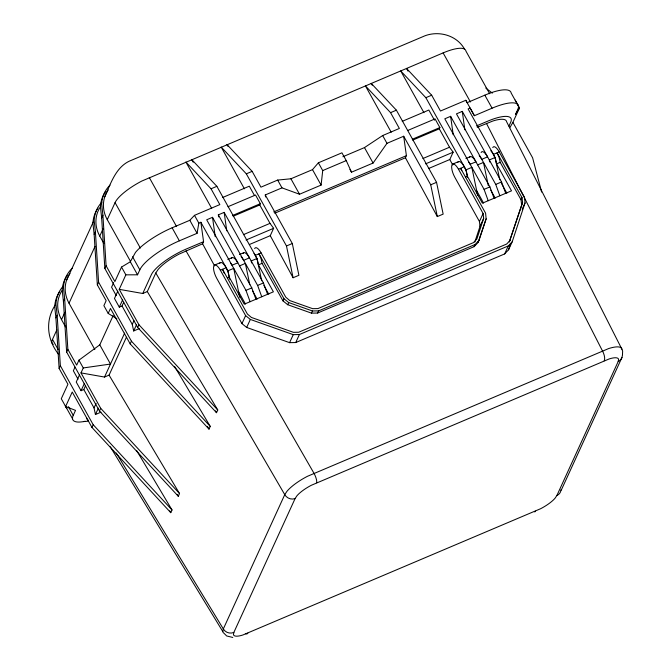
<?xml version="1.0" encoding="UTF-8"?>
<svg xmlns="http://www.w3.org/2000/svg" width="671" height="671" viewBox="0 0 671 671"><rect width="100%" height="100%" fill="white"/><g stroke="black" fill="none" stroke-linecap="round" stroke-linejoin="round"><path stroke-width="1.01" d="M227.997 146.387L226.991 144.567L252.145 171.357L260.944 187.167L277.66 180.071L281.988 187.855L299.526 194.246L321.107 185.087L322.717 170.577L318.389 162.801L341.925 152.82L346.253 160.595L351.495 172.195L373.084 163.045L386.982 143.326L403.69 136.238L430.723 184.802L437.324 216.582L443.154 214.108L436.553 182.327L396.393 110.178L371.231 83.389L372.246 85.209M194.506 215.341L189.826 220.281L172.12 227.796A37.685 10.577 -29.1 0 0 135.492 252.397L130.3 261.782L121.526 267.066L125.854 274.842L137.547 274.808L139.828 269.817A37.685 10.577 -29.1 0 1 179.375 240.822L197.073 233.307L198.834 223.124L194.506 215.341L219.836 204.596L211.038 188.794L185.884 162.005L211.675 208.346M622.47 354.951L622.638 351.067L621.925 349.239L506.597 121.711A28.383 7.968 -29.1 0 0 492.933 120.99L477.232 127.322M232.787 637.45L226.672 635.957L223.955 633.214A27.486 7.716 -29.1 0 1 222.797 631.554L223.326 628.928L284.756 494.644L286.97 491.298A27.486 7.716 -29.1 0 1 307.36 476.343L608.698 348.543A27.486 7.716 -29.1 0 1 621.925 349.239M556.947 495.391L618.184 361.526L618.603 359.438A19.576 5.494 -29.1 0 0 609.176 358.943L311.378 485.25A19.576 5.494 -29.1 0 0 296.859 495.894L295.106 498.553L233.86 632.418L233.449 634.506A19.576 5.494 -29.1 0 0 242.868 635.001L540.667 508.702A19.576 5.494 -29.1 0 0 555.185 498.05L556.947 495.391A7.851 6.844 29.4 0 0 560.906 489.788M474.8 242.13L480.017 226.337L483.682 218.327L483.112 213.495L458.461 169.218A9.956 3.405 67 0 0 451.986 164.873A9.956 3.405 67 0 0 454.795 177.228L479.438 221.514L480.017 226.337M483.682 218.327L476.838 239.052L473.491 242.608L317.937 308.585L312.661 308.677L289.763 300.566L285.771 297.186L261.128 252.908A9.956 3.405 67 0 0 254.653 248.572M486.139 218.821L479.027 240.352L475.135 244.487L318.616 310.874L312.485 310.983L288.698 302.562L283.967 298.721L258.972 253.823L261.053 258.528L262.084 263.334L282.977 300.876L287.708 304.718L311.495 313.139L317.626 313.03L474.145 246.643L478.037 242.508L486.139 218.821L485.603 213.202L460.616 168.304L461.757 170.602M509.356 241.661L522.583 202.441L522.013 197.609L497.085 152.837L499.165 157.542L500.197 162.348L521.023 199.765L521.602 204.596M509.364 241.912L522.583 202.441M492.766 147.578A9.956 3.405 67 0 1 499.241 151.923L524.512 197.316L525.041 202.936L512.208 241.778L508.316 245.921L299.392 334.527L293.261 334.644L250.342 319.438L245.611 315.596L220.348 270.203A9.956 3.405 67 0 0 213.873 265.867A9.956 3.405 67 0 0 216.683 278.222L241.946 323.615L246.676 327.448L289.595 342.655L295.726 342.546L504.651 253.932L508.543 249.797L510.472 243.967M55.223 305.095C44.949 320.621 47.129 339.769 58.478 354.187M66.538 280.369L93.412 221.631M104.768 196.813C110.858 183.3 116.1 165.963 131.491 160.252L422.587 36.796C437.165 29.893 456.473 34.649 464.542 49.109M72.56 418.821L61.279 398.75L67.914 384.257L59.115 368.446L55.919 317.903L57.161 315.194L55.953 304.173A34.38 30.832 24.6 0 1 63.527 285.854M126.408 337.228L109.071 375.123L179.526 493.546L178.293 496.255L99.467 411.021L66.63 352.023L63.435 301.48L64.676 298.771L63.468 287.758A34.38 30.832 24.6 0 1 72.502 267.989M116.838 318.733L108.207 313.424L103.879 305.649L106.144 300.7L97.345 284.89L94.15 234.347L95.391 231.629L94.183 220.616A34.38 30.832 24.6 0 1 101.757 202.298M198.834 223.124L200.864 222.26L203.573 241.686L202.6 243.799L179.149 254.074A28.383 7.968 -29.1 0 0 158.088 269.516L155.798 272.98L147.293 291.566L217.756 409.989L216.515 412.699L137.689 327.465L104.852 268.467L101.665 217.924L102.906 215.206L101.698 204.194A34.38 30.832 24.6 0 1 109.985 185.137M53.269 344.34A32.611 9.151 -29.1 0 1 52.497 339.383L56.825 329.914M65.573 326.903L61.531 319.631L64.877 312.325M94.837 349.557L69.038 303.217L95.047 246.366M103.804 243.338L99.761 236.075L103.099 228.761M130.535 261.455L107.268 219.652L115.068 202.617A32.611 9.151 -29.1 0 1 141.774 181.069L443.12 52.9A32.611 9.151 -29.1 0 1 465.917 51.08L489.687 93.781M59.115 368.446L60.356 365.737L57.161 315.194M66.63 352.023L67.863 349.314L64.676 298.771M97.345 284.89L98.587 282.172L95.391 231.629M104.852 268.467L106.093 265.758L102.906 215.206M75.018 367.104L73.349 370.761L78.046 379.19M113.667 282.625L111.579 287.196L116.268 295.626M113.181 315.563L99.786 344.844L78.935 360.168L76.67 365.125L67.863 349.314M121.526 267.066L114.892 281.56L106.093 265.758M79.589 374.72L76.242 382.034L81.065 390.698L83.8 389.541L85.477 385.884M117.819 291.164L114.473 298.478L119.295 307.142L122.03 305.976L123.707 302.319M179.526 493.546L100.7 408.312L80.998 372.9L83.263 367.951L78.935 360.168M108.207 313.424L110.472 308.475L130.182 343.887L209.008 429.121L210.249 426.412L174.527 366.374M217.756 409.989L138.931 324.747L119.228 289.344L125.854 274.842M81.065 390.698L84.412 383.384M119.295 307.142L122.634 299.828M85.192 421.262A37.685 10.577 -29.1 0 1 73.24 415.366L75.529 410.375L65.607 406.525L72.242 392.032L91.952 427.444L170.778 512.678L172.019 509.968L136.825 450.828M80.998 372.9L104.533 377.052L124.63 333.118M119.228 289.344L142.755 293.487L151.327 274.766A33.676 9.453 -29.1 0 1 186.655 248.857L203.573 241.686M101.011 412.153L95.433 414.519L94.041 407.934L96.138 403.372M139.241 328.597L133.663 330.962L132.271 324.378L133.948 320.721M95.433 414.519L98.36 408.119M133.663 330.962L136.59 324.563M91.952 427.444L93.194 424.735L60.356 365.737M99.467 411.021L100.7 408.312M130.182 343.887L131.424 341.17L98.587 282.172M137.689 327.465L138.931 324.747M233.156 216.255L259.761 204.965L260.34 203.69L255.525 195.035L227.964 206.718M249.352 244.538L270.262 235.672L273.625 228.316L270.002 223.368L259.761 204.965M241.946 323.615L245.611 315.596M246.676 327.448L250.342 319.438M282.977 300.876L283.967 298.721M287.708 304.718L288.698 302.562M289.595 342.655L293.261 334.644M295.726 342.546L299.392 334.527M311.495 313.139L312.485 310.983M317.626 313.03L318.616 310.874M274.707 213.219L405.435 157.769L406.4 155.664L403.69 136.238M412.682 140.113L439.287 128.832L439.874 127.557L435.051 118.893L407.49 130.577M428.878 168.396L449.788 159.53L453.151 152.174L449.528 147.226L439.287 128.832M508.945 126.114L510.656 122.374A33.676 9.453 -29.1 0 0 487.733 121.166L476.452 125.955M509.809 127.725L512.896 122.374L519.53 107.88L515.202 100.105M479.438 221.514L483.112 213.495M474.145 246.643L475.135 244.487M478.037 242.508L479.027 240.352M521.023 199.765L522.013 197.609M522.189 209.167L525.041 202.936M504.651 253.932L508.316 245.921M508.543 249.797L512.208 241.778M561.174 490.333L621.975 357.425M519.53 107.88L515.454 114.531L517.744 109.541A37.685 10.577 -29.1 0 0 492.086 108.19L474.38 115.706L465.808 100.281L440.478 111.025L431.671 95.215L406.517 68.425L408.035 71.151M277.66 180.071L290.92 178.78L312.501 169.629L318.389 162.801M510.019 240.478L506.68 244.034L298.712 332.237L293.437 332.338L251.415 317.45L247.423 314.07L222.504 269.289L224.231 273.122M342.889 156.737L364.479 147.586L382.655 135.55L399.362 128.455L390.564 112.653L365.41 85.863L391.201 132.204M211.038 188.794L216.867 186.32L257.018 258.469L261.656 280.772M244.42 188.819L221.162 147.033L246.324 173.823L252.145 171.357M390.564 112.653L396.393 110.178M423.946 112.678L400.688 70.9L425.85 97.689L431.671 95.215M222.697 197.475L249.31 186.186L254.468 195.462M402.231 121.334L428.836 110.044L434.464 120.168M518.423 106.085L511.176 93.059A37.685 10.577 -29.1 0 0 484.831 95.165L467.125 102.68L465.808 100.281M255.928 299.232L251.793 287.884L212.514 217.32L206.693 219.786L245.963 290.358L250.098 301.707M218.629 216.892L218.343 214.846L224.164 212.38L263.443 282.944L267.578 294.292M265.557 196.989L265.271 194.942L281.988 187.855M322.717 170.577L346.253 160.595M494.041 198.247L489.905 186.899L450.627 116.326L444.806 118.801L484.085 189.373L488.211 200.721M505.691 193.307L501.556 181.958L462.277 111.386L456.456 113.86L495.735 184.424L499.861 195.781M232.787 215.383L260.34 203.69M412.313 139.241L439.874 127.557M273.751 211.919L406.4 155.664M243.397 234.657L270.002 223.368M422.923 158.515L449.528 147.226M246.064 240L273.625 228.316M425.59 163.858L453.151 152.174M142.755 293.487L147.293 291.566M214.502 265.112L220.331 262.638M227.821 259.467L231.981 257.698M239.472 254.519L243.632 252.757M452.615 164.127L458.444 161.652M465.934 158.473L470.094 156.712M220.348 270.203L226.177 267.729L228.249 272.443L229.281 277.249L244.269 304.181L273.399 291.826L258.41 264.894L257.379 260.088L255.299 255.383A9.956 3.405 67 0 0 254.041 253.353M255.299 255.383L261.128 252.908M458.461 169.218L464.29 166.744L466.362 171.457L467.393 176.263L482.39 203.187L511.512 190.832L496.523 163.909L495.492 159.102L493.42 154.389A9.956 3.405 67 0 0 490.845 150.757M493.42 154.389L499.241 151.923M229.65 279.262L227.897 270.824L233.718 268.35L239.732 297.303M239.547 265.884L245.368 263.409L249.788 284.68M257.018 258.469L251.197 260.944L251.617 262.965M292.304 243.506L298.905 275.286L293.084 277.752L286.483 245.972L292.304 243.506L265.271 194.942M430.723 184.802L436.553 182.327M467.553 177.287L466.01 169.838L471.83 167.364L477.651 195.37M477.66 164.89L483.481 162.424L488.32 185.716M474.38 115.706L470.136 108.056L468.106 108.92L495.139 157.484L489.31 159.95L489.729 161.979M227.444 278.029L229.281 277.249M258.41 264.894L262.084 263.334M465.565 177.035L467.393 176.263M496.523 163.909L500.197 162.348M245.963 290.358L251.793 287.884M218.343 214.846L257.622 285.418L263.443 282.944M484.085 189.373L489.905 186.899M495.735 184.424L501.556 181.958M104.533 377.052L109.071 375.123M83.263 367.951L110.48 364.051L99.786 344.844M83.531 421.598L88.48 421.162M485.804 88.069L492.371 93.118M216.867 186.32L191.705 159.53L193.223 162.256M131.424 341.17L210.249 426.412M93.194 424.735L172.019 509.968M110.296 446.802L222.797 631.554M116.268 453.026L223.326 628.928A7.851 7.196 18.6 0 0 233.86 632.409M215.45 410.904L216.515 412.699M207.406 426.429L209.008 429.121M177.219 494.468L178.293 496.255M169.704 510.883L170.778 512.678M155.798 272.98L284.756 494.644A7.851 6.844 29.4 0 0 295.097 498.553M185.984 250.845L313.961 473.231A7.851 2.223 65.9 0 1 316.62 482.768M512.896 122.374L532.606 157.786L541.606 192.032M484.831 95.165L492.086 108.19M443.12 52.9L470.43 101.967M501.455 183.426L506.865 193.156M490.786 190.136L495.215 198.096M425.85 97.689L466.01 169.838M476.67 190.656L483.565 203.045M382.655 135.55L386.982 143.326M364.479 147.586L373.084 163.045M349.977 169.469L351.495 172.195M312.501 169.629L321.107 185.087M290.92 178.78L299.526 194.246M246.324 173.823L286.483 245.972M263.829 285.301L268.752 294.15M252.673 291.13L257.102 299.09M200.864 222.26L227.897 270.824M238.557 291.65L245.452 304.03M189.826 220.281L197.073 233.307M149.281 177.521L176.59 226.588M172.12 227.796L179.375 240.822M115.068 202.617L140.348 248.052M132.581 256.792L139.828 269.817M130.3 261.782L137.547 274.808M122.03 305.976L132.271 324.378M83.8 389.541L94.041 407.934M52.497 339.383L58.058 349.381M68.408 406.685L73.24 415.366M449.788 159.53L452.766 165.016M405.435 157.769L437.324 216.582M270.262 235.672L293.084 277.752M202.6 243.799L214.561 265.85M486.467 123.405L602.449 350.874A7.851 3.145 68.2 0 1 604.219 360.788M257.622 285.418L261.749 296.767M495.139 157.484L499.769 179.786M462.277 111.386L464.844 129.788M450.627 116.326L453.193 134.737M224.164 212.38L226.731 230.782M212.514 217.32L215.223 236.746M101.665 217.924L100.457 206.903A34.38 30.832 24.6 0 1 105.473 191.738M94.15 234.347L92.942 223.326A34.38 30.832 24.6 0 1 97.958 208.161M63.435 301.48L62.227 290.468A34.38 30.832 24.6 0 1 67.243 275.295M55.919 317.903L54.72 306.89A34.38 30.832 24.6 0 1 59.727 291.717M457.807 162.407A9.956 3.405 67 0 1 464.29 166.744M468.844 162.248A9.956 3.405 67 0 1 470.111 164.278L475.94 161.803A9.956 3.405 67 0 0 469.457 157.467M479.195 155.697A9.956 3.405 67 0 1 481.761 159.329L487.591 156.863A9.956 3.405 67 0 0 481.115 152.518M231.344 258.452A9.956 3.405 67 0 1 237.828 262.789L231.998 265.263A9.956 3.405 67 0 0 230.732 263.242M242.994 253.512A9.956 3.405 67 0 1 249.478 257.849L243.648 260.323A9.956 3.405 67 0 0 241.082 256.683M219.694 263.393A9.956 3.405 67 0 1 226.177 267.729M66.89 408.077A37.685 10.577 -29.1 0 1 65.305 405.796M99.761 236.075A32.611 29.239 24.6 0 1 100.675 206.408M88.01 420.029A33.676 9.453 -29.1 0 1 86.601 417.991M622.311 355.571A7.851 7.196 18.6 0 1 618.184 361.526M69.038 303.217A32.611 29.239 24.6 0 1 69.96 273.542M107.268 219.652A32.611 29.239 24.6 0 1 108.19 189.985M247.817 633.147A7.851 3.145 68.2 0 1 245.418 633.592M535.424 511.168A7.851 2.223 65.9 0 1 534.435 511.78M61.531 319.631A32.611 29.239 24.6 0 1 61.917 290.753"/></g></svg>
